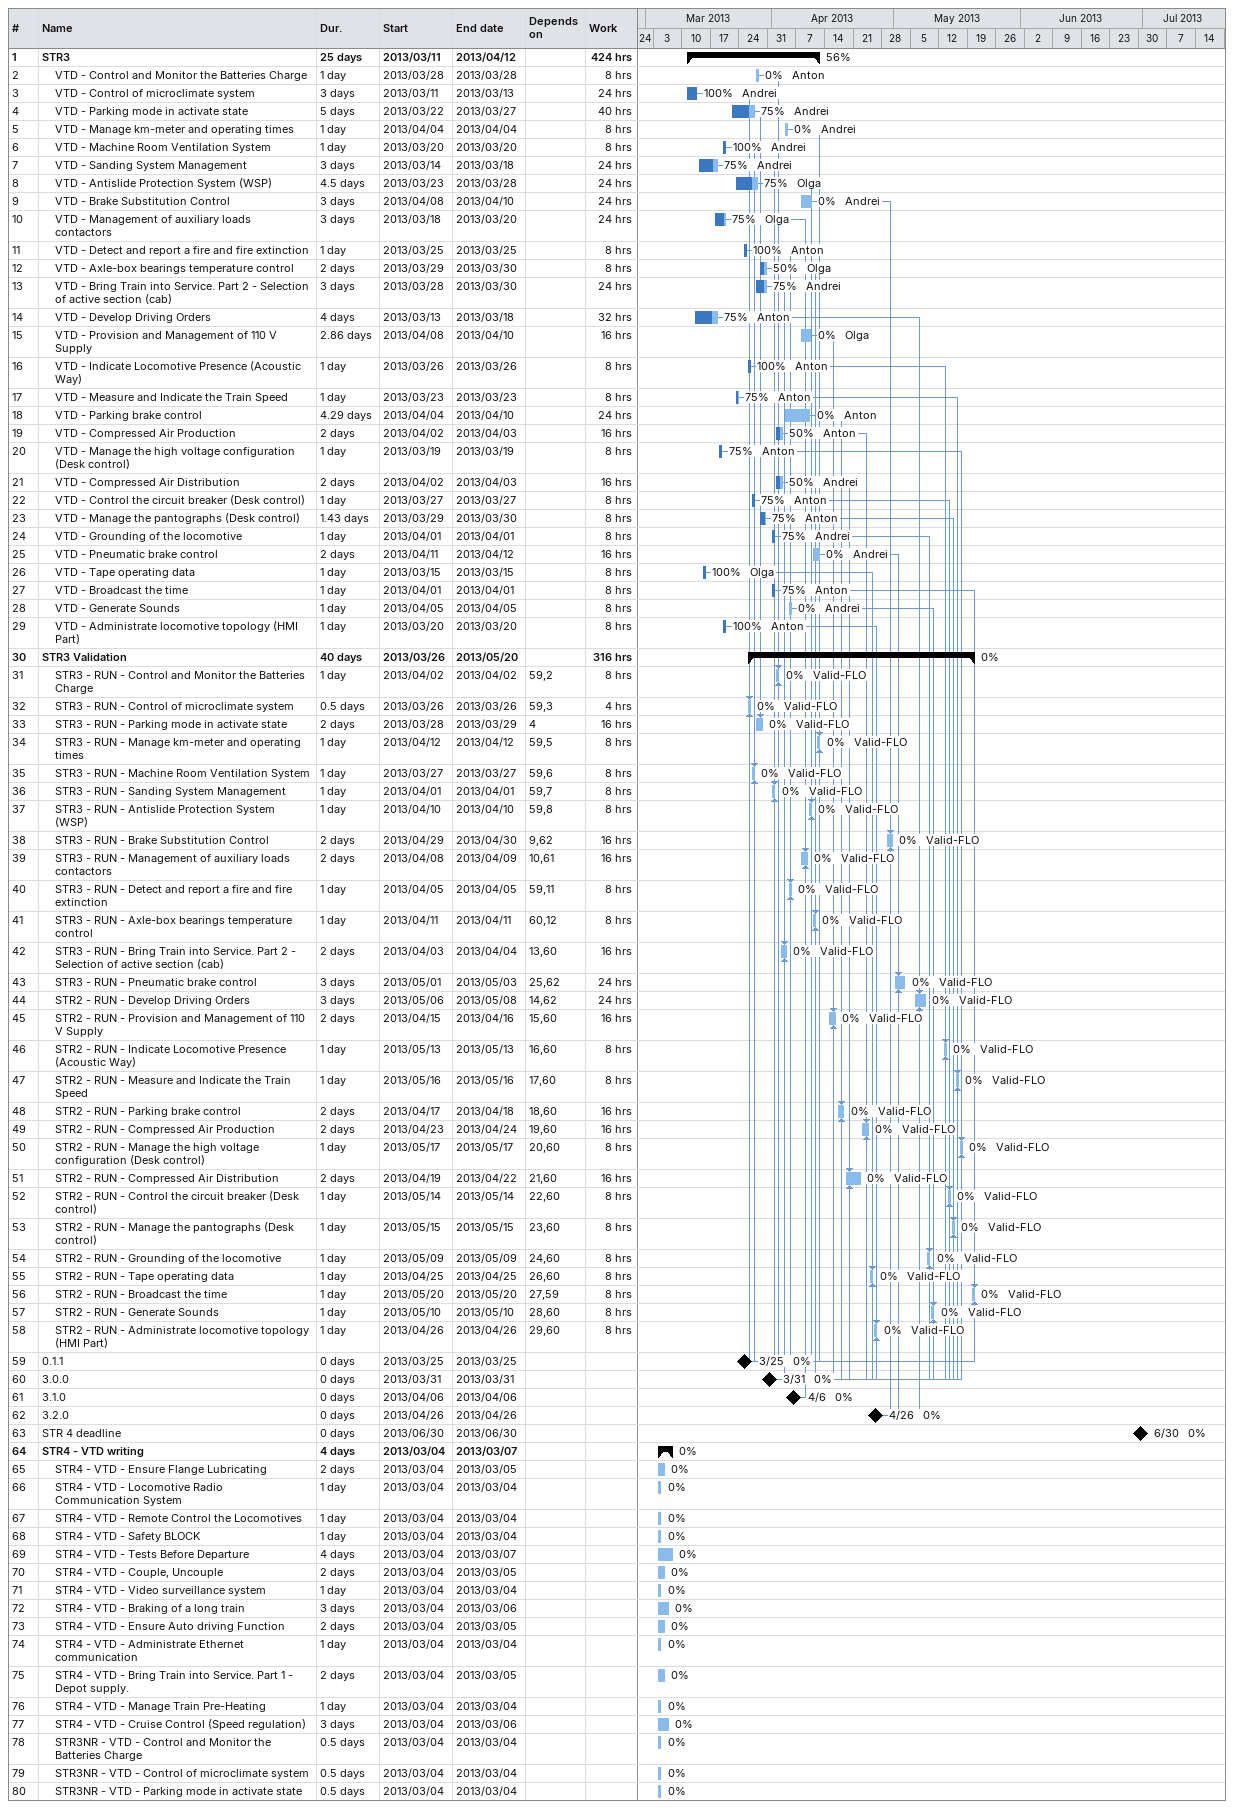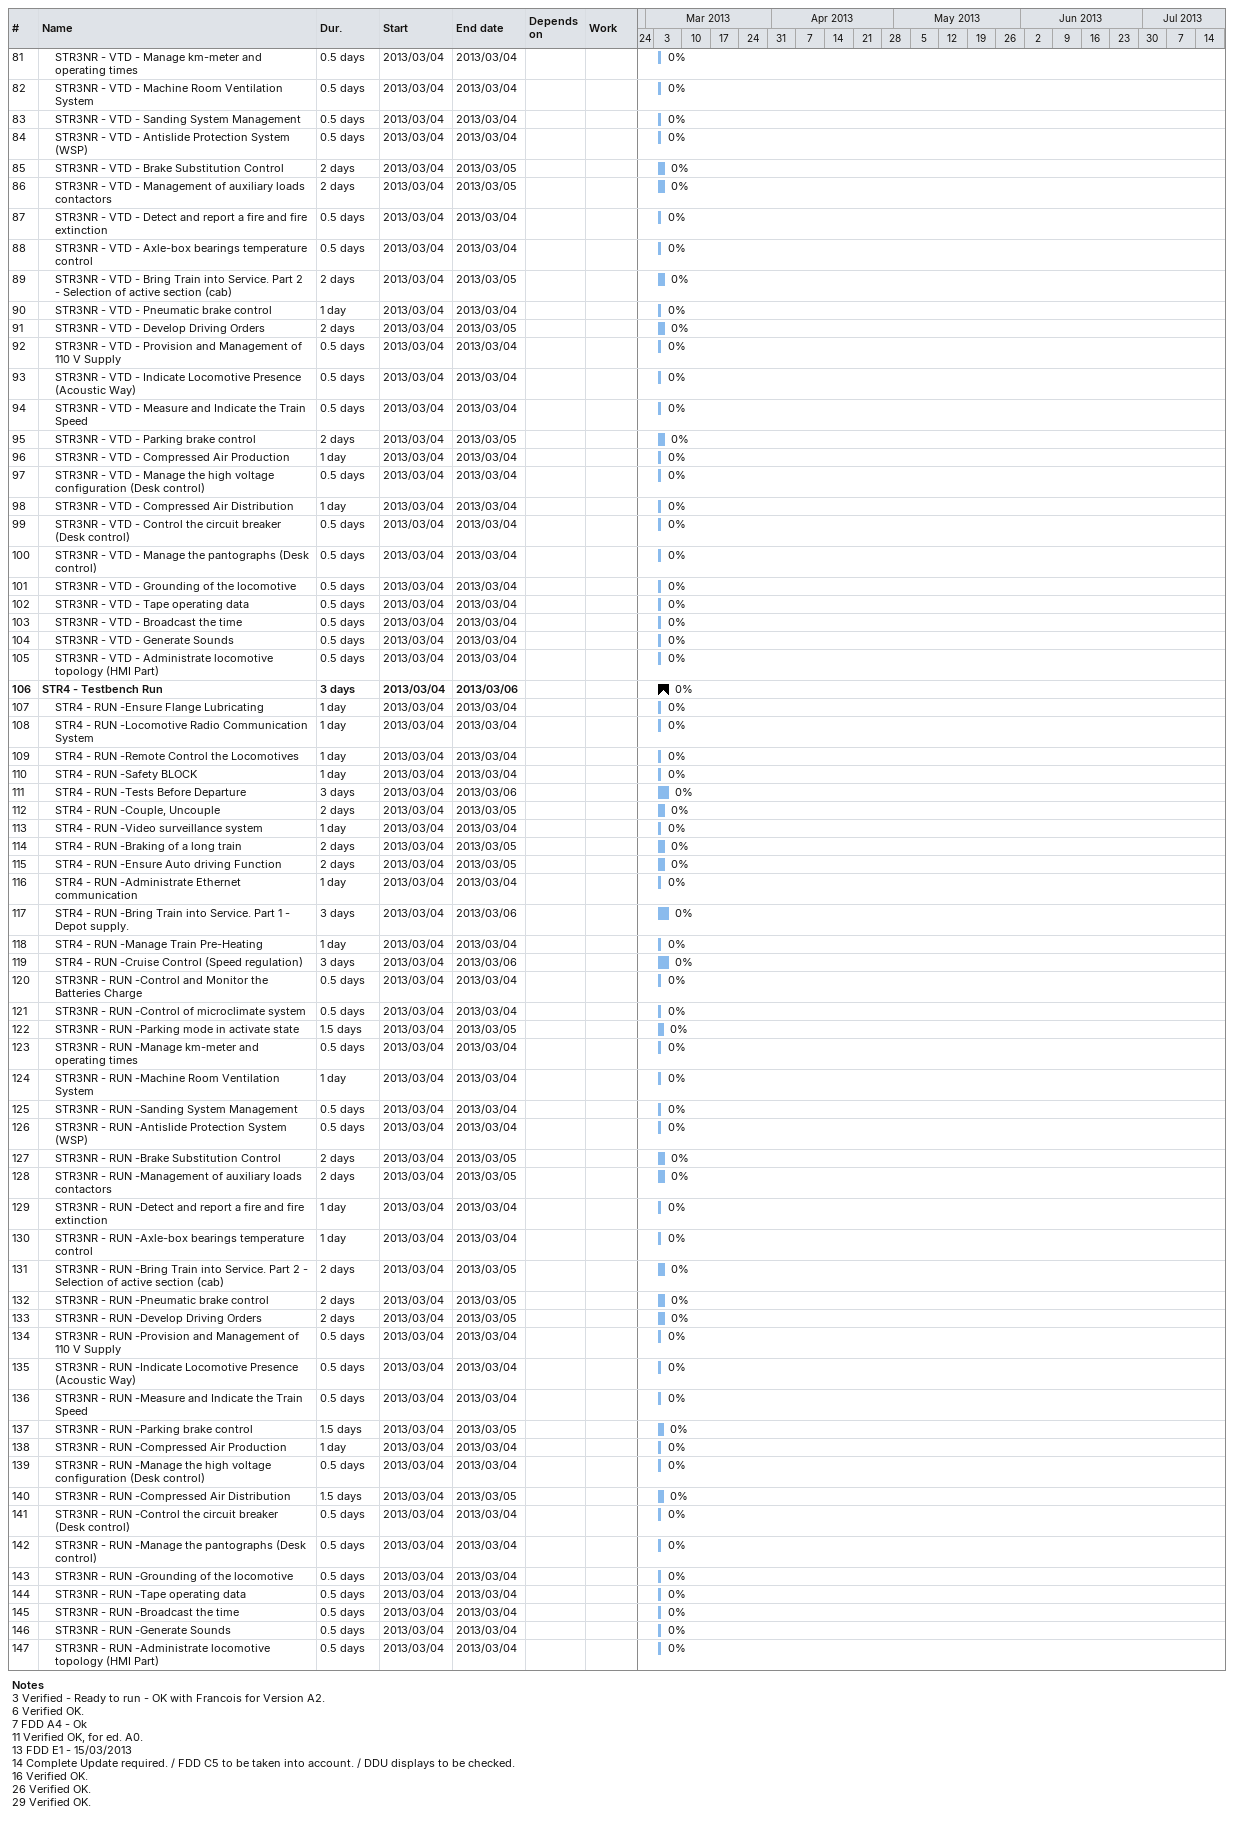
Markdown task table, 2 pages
| ID | Level | Task | Duration | Start | Finish | Predecessors | Resources | % complete | Work (h) |
|---|---|---|---|---|---|---|---|---|---|
| 1 | 1 | **STR3** | 25d | 2013-03-11 | 2013-04-12 |  |  | 56 | 424 |
| 2 | 2 | VTD - Control and Monitor the Batteries Charge | 1d | 2013-03-28 | 2013-03-28 |  | Anton | 0 | 8 |
| 3 | 2 | VTD - Control of microclimate system | 3d | 2013-03-11 | 2013-03-13 |  | Andrei | 100 | 24 |
| 4 | 2 | VTD - Parking mode in activate state | 5d | 2013-03-22 | 2013-03-27 |  | Andrei | 75 | 40 |
| 5 | 2 | VTD - Manage km-meter and operating times | 1d | 2013-04-04 | 2013-04-04 |  | Andrei | 0 | 8 |
| 6 | 2 | VTD - Machine Room Ventilation System | 1d | 2013-03-20 | 2013-03-20 |  | Andrei | 100 | 8 |
| 7 | 2 | VTD - Sanding System Management | 3d | 2013-03-14 | 2013-03-18 |  | Andrei | 75 | 24 |
| 8 | 2 | VTD - Antislide Protection System (WSP) | 4.5d | 2013-03-23 | 2013-03-28 |  | Olga | 75 | 24 |
| 9 | 2 | VTD - Brake Substitution Control | 3d | 2013-04-08 | 2013-04-10 |  | Andrei | 0 | 24 |
| 10 | 2 | VTD - Management of auxiliary loads contactors | 3d | 2013-03-18 | 2013-03-20 |  | Olga | 75 | 24 |
| 11 | 2 | VTD - Detect and report a fire and fire extinction | 1d | 2013-03-25 | 2013-03-25 |  | Anton | 100 | 8 |
| 12 | 2 | VTD - Axle-box bearings temperature control | 2d | 2013-03-29 | 2013-03-30 |  | Olga | 50 | 8 |
| 13 | 2 | VTD - Bring Train into Service. Part 2 - Selection of active section (cab) | 3d | 2013-03-28 | 2013-03-30 |  | Andrei | 75 | 24 |
| 14 | 2 | VTD - Develop Driving Orders | 4d | 2013-03-13 | 2013-03-18 |  | Anton | 75 | 32 |
| 15 | 2 | VTD - Provision and Management of 110 V Supply | 2.86d | 2013-04-08 | 2013-04-10 |  | Olga | 0 | 16 |
| 16 | 2 | VTD - Indicate Locomotive Presence (Acoustic Way) | 1d | 2013-03-26 | 2013-03-26 |  | Anton | 100 | 8 |
| 17 | 2 | VTD - Measure and Indicate the Train Speed | 1d | 2013-03-23 | 2013-03-23 |  | Anton | 75 | 8 |
| 18 | 2 | VTD - Parking brake control | 4.29d | 2013-04-04 | 2013-04-10 |  | Anton | 0 | 24 |
| 19 | 2 | VTD - Compressed Air Production | 2d | 2013-04-02 | 2013-04-03 |  | Anton | 50 | 16 |
| 20 | 2 | VTD - Manage the high voltage configuration (Desk control) | 1d | 2013-03-19 | 2013-03-19 |  | Anton | 75 | 8 |
| 21 | 2 | VTD - Compressed Air Distribution | 2d | 2013-04-02 | 2013-04-03 |  | Andrei | 50 | 16 |
| 22 | 2 | VTD - Control the circuit breaker (Desk control) | 1d | 2013-03-27 | 2013-03-27 |  | Anton | 75 | 8 |
| 23 | 2 | VTD - Manage the pantographs (Desk control) | 1.43d | 2013-03-29 | 2013-03-30 |  | Anton | 75 | 8 |
| 24 | 2 | VTD - Grounding of the locomotive | 1d | 2013-04-01 | 2013-04-01 |  | Andrei | 75 | 8 |
| 25 | 2 | VTD - Pneumatic brake control | 2d | 2013-04-11 | 2013-04-12 |  | Andrei | 0 | 16 |
| 26 | 2 | VTD - Tape operating data | 1d | 2013-03-15 | 2013-03-15 |  | Olga | 100 | 8 |
| 27 | 2 | VTD - Broadcast the time | 1d | 2013-04-01 | 2013-04-01 |  | Anton | 75 | 8 |
| 28 | 2 | VTD - Generate Sounds | 1d | 2013-04-05 | 2013-04-05 |  | Andrei | 0 | 8 |
| 29 | 2 | VTD - Administrate locomotive topology (HMI Part) | 1d | 2013-03-20 | 2013-03-20 |  | Anton | 100 | 8 |
| 30 | 1 | **STR3 Validation** | 40d | 2013-03-26 | 2013-05-20 |  |  | 0 | 316 |
| 31 | 2 | STR3 - RUN - Control and Monitor the Batteries Charge | 1d | 2013-04-02 | 2013-04-02 | 59, 2 | Valid-FLO | 0 | 8 |
| 32 | 2 | STR3 - RUN - Control of microclimate system | 0.5d | 2013-03-26 | 2013-03-26 | 59, 3 | Valid-FLO | 0 | 4 |
| 33 | 2 | STR3 - RUN - Parking mode in activate state | 2d | 2013-03-28 | 2013-03-29 | 4 | Valid-FLO | 0 | 16 |
| 34 | 2 | STR3 - RUN - Manage km-meter and operating times | 1d | 2013-04-12 | 2013-04-12 | 59, 5 | Valid-FLO | 0 | 8 |
| 35 | 2 | STR3 - RUN - Machine Room Ventilation System | 1d | 2013-03-27 | 2013-03-27 | 59, 6 | Valid-FLO | 0 | 8 |
| 36 | 2 | STR3 - RUN - Sanding System Management | 1d | 2013-04-01 | 2013-04-01 | 59, 7 | Valid-FLO | 0 | 8 |
| 37 | 2 | STR3 - RUN - Antislide Protection System (WSP) | 1d | 2013-04-10 | 2013-04-10 | 59, 8 | Valid-FLO | 0 | 8 |
| 38 | 2 | STR3 - RUN - Brake Substitution Control | 2d | 2013-04-29 | 2013-04-30 | 9, 62 | Valid-FLO | 0 | 16 |
| 39 | 2 | STR3 - RUN - Management of auxiliary loads contactors | 2d | 2013-04-08 | 2013-04-09 | 10, 61 | Valid-FLO | 0 | 16 |
| 40 | 2 | STR3 - RUN - Detect and report a fire and fire extinction | 1d | 2013-04-05 | 2013-04-05 | 59, 11 | Valid-FLO | 0 | 8 |
| 41 | 2 | STR3 - RUN - Axle-box bearings temperature control | 1d | 2013-04-11 | 2013-04-11 | 60, 12 | Valid-FLO | 0 | 8 |
| 42 | 2 | STR3 - RUN - Bring Train into Service. Part 2 - Selection of active section (cab) | 2d | 2013-04-03 | 2013-04-04 | 13, 60 | Valid-FLO | 0 | 16 |
| 43 | 2 | STR3 - RUN - Pneumatic brake control | 3d | 2013-05-01 | 2013-05-03 | 25, 62 | Valid-FLO | 0 | 24 |
| 44 | 2 | STR2 - RUN - Develop Driving Orders | 3d | 2013-05-06 | 2013-05-08 | 14, 62 | Valid-FLO | 0 | 24 |
| 45 | 2 | STR2 - RUN - Provision and Management of 110 V Supply | 2d | 2013-04-15 | 2013-04-16 | 15, 60 | Valid-FLO | 0 | 16 |
| 46 | 2 | STR2 - RUN - Indicate Locomotive Presence (Acoustic Way) | 1d | 2013-05-13 | 2013-05-13 | 16, 60 | Valid-FLO | 0 | 8 |
| 47 | 2 | STR2 - RUN - Measure and Indicate the Train Speed | 1d | 2013-05-16 | 2013-05-16 | 17, 60 | Valid-FLO | 0 | 8 |
| 48 | 2 | STR2 - RUN - Parking brake control | 2d | 2013-04-17 | 2013-04-18 | 18, 60 | Valid-FLO | 0 | 16 |
| 49 | 2 | STR2 - RUN - Compressed Air Production | 2d | 2013-04-23 | 2013-04-24 | 19, 60 | Valid-FLO | 0 | 16 |
| 50 | 2 | STR2 - RUN - Manage the high voltage configuration (Desk control) | 1d | 2013-05-17 | 2013-05-17 | 20, 60 | Valid-FLO | 0 | 8 |
| 51 | 2 | STR2 - RUN - Compressed Air Distribution | 2d | 2013-04-19 | 2013-04-22 | 21, 60 | Valid-FLO | 0 | 16 |
| 52 | 2 | STR2 - RUN - Control the circuit breaker (Desk control) | 1d | 2013-05-14 | 2013-05-14 | 22, 60 | Valid-FLO | 0 | 8 |
| 53 | 2 | STR2 - RUN - Manage the pantographs (Desk control) | 1d | 2013-05-15 | 2013-05-15 | 23, 60 | Valid-FLO | 0 | 8 |
| 54 | 2 | STR2 - RUN - Grounding of the locomotive | 1d | 2013-05-09 | 2013-05-09 | 24, 60 | Valid-FLO | 0 | 8 |
| 55 | 2 | STR2 - RUN - Tape operating data | 1d | 2013-04-25 | 2013-04-25 | 26, 60 | Valid-FLO | 0 | 8 |
| 56 | 2 | STR2 - RUN - Broadcast the time | 1d | 2013-05-20 | 2013-05-20 | 27, 59 | Valid-FLO | 0 | 8 |
| 57 | 2 | STR2 - RUN - Generate Sounds | 1d | 2013-05-10 | 2013-05-10 | 28, 60 | Valid-FLO | 0 | 8 |
| 58 | 2 | STR2 - RUN - Administrate locomotive topology (HMI Part) | 1d | 2013-04-26 | 2013-04-26 | 29, 60 | Valid-FLO | 0 | 8 |
| 59 | 1 | 0.1.1 | 0d | 2013-03-25 | 2013-03-25 |  |  | 0 |  |
| 60 | 1 | 3.0.0 | 0d | 2013-03-31 | 2013-03-31 |  |  | 0 |  |
| 61 | 1 | 3.1.0 | 0d | 2013-04-06 | 2013-04-06 |  |  | 0 |  |
| 62 | 1 | 3.2.0 | 0d | 2013-04-26 | 2013-04-26 |  |  | 0 |  |
| 63 | 1 | STR 4 deadline | 0d | 2013-06-30 | 2013-06-30 |  |  | 0 |  |
| 64 | 1 | **STR4 - VTD writing** | 4d | 2013-03-04 | 2013-03-07 |  |  | 0 |  |
| 65 | 2 | STR4 - VTD - Ensure Flange Lubricating | 2d | 2013-03-04 | 2013-03-05 |  |  | 0 |  |
| 66 | 2 | STR4 - VTD - Locomotive Radio Communication System | 1d | 2013-03-04 | 2013-03-04 |  |  | 0 |  |
| 67 | 2 | STR4 - VTD - Remote Control the Locomotives | 1d | 2013-03-04 | 2013-03-04 |  |  | 0 |  |
| 68 | 2 | STR4 - VTD - Safety BLOCK | 1d | 2013-03-04 | 2013-03-04 |  |  | 0 |  |
| 69 | 2 | STR4 - VTD - Tests Before Departure | 4d | 2013-03-04 | 2013-03-07 |  |  | 0 |  |
| 70 | 2 | STR4 - VTD - Couple, Uncouple | 2d | 2013-03-04 | 2013-03-05 |  |  | 0 |  |
| 71 | 2 | STR4 - VTD - Video surveillance system | 1d | 2013-03-04 | 2013-03-04 |  |  | 0 |  |
| 72 | 2 | STR4 - VTD - Braking of a long train | 3d | 2013-03-04 | 2013-03-06 |  |  | 0 |  |
| 73 | 2 | STR4 - VTD - Ensure Auto driving Function | 2d | 2013-03-04 | 2013-03-05 |  |  | 0 |  |
| 74 | 2 | STR4 - VTD - Administrate Ethernet communication | 1d | 2013-03-04 | 2013-03-04 |  |  | 0 |  |
| 75 | 2 | STR4 - VTD - Bring Train into Service. Part 1 - Depot supply. | 2d | 2013-03-04 | 2013-03-05 |  |  | 0 |  |
| 76 | 2 | STR4 - VTD - Manage Train Pre-Heating | 1d | 2013-03-04 | 2013-03-04 |  |  | 0 |  |
| 77 | 2 | STR4 - VTD - Cruise Control (Speed regulation) | 3d | 2013-03-04 | 2013-03-06 |  |  | 0 |  |
| 78 | 2 | STR3NR - VTD - Control and Monitor the Batteries Charge | 0.5d | 2013-03-04 | 2013-03-04 |  |  | 0 |  |
| 79 | 2 | STR3NR - VTD - Control of microclimate system | 0.5d | 2013-03-04 | 2013-03-04 |  |  | 0 |  |
| 80 | 2 | STR3NR - VTD - Parking mode in activate state | 0.5d | 2013-03-04 | 2013-03-04 |  |  | 0 |  |
| 81 | 2 | STR3NR - VTD - Manage km-meter and operating times | 0.5d | 2013-03-04 | 2013-03-04 |  |  | 0 |  |
| 82 | 2 | STR3NR - VTD - Machine Room Ventilation System | 0.5d | 2013-03-04 | 2013-03-04 |  |  | 0 |  |
| 83 | 2 | STR3NR - VTD - Sanding System Management | 0.5d | 2013-03-04 | 2013-03-04 |  |  | 0 |  |
| 84 | 2 | STR3NR - VTD - Antislide Protection System (WSP) | 0.5d | 2013-03-04 | 2013-03-04 |  |  | 0 |  |
| 85 | 2 | STR3NR - VTD - Brake Substitution Control | 2d | 2013-03-04 | 2013-03-05 |  |  | 0 |  |
| 86 | 2 | STR3NR - VTD - Management of auxiliary loads contactors | 2d | 2013-03-04 | 2013-03-05 |  |  | 0 |  |
| 87 | 2 | STR3NR - VTD - Detect and report a fire and fire extinction | 0.5d | 2013-03-04 | 2013-03-04 |  |  | 0 |  |
| 88 | 2 | STR3NR - VTD - Axle-box bearings temperature control | 0.5d | 2013-03-04 | 2013-03-04 |  |  | 0 |  |
| 89 | 2 | STR3NR - VTD - Bring Train into Service. Part 2 - Selection of active section (cab) | 2d | 2013-03-04 | 2013-03-05 |  |  | 0 |  |
| 90 | 2 | STR3NR - VTD - Pneumatic brake control | 1d | 2013-03-04 | 2013-03-04 |  |  | 0 |  |
| 91 | 2 | STR3NR - VTD - Develop Driving Orders | 2d | 2013-03-04 | 2013-03-05 |  |  | 0 |  |
| 92 | 2 | STR3NR - VTD - Provision and Management of 110 V Supply | 0.5d | 2013-03-04 | 2013-03-04 |  |  | 0 |  |
| 93 | 2 | STR3NR - VTD - Indicate Locomotive Presence (Acoustic Way) | 0.5d | 2013-03-04 | 2013-03-04 |  |  | 0 |  |
| 94 | 2 | STR3NR - VTD - Measure and Indicate the Train Speed | 0.5d | 2013-03-04 | 2013-03-04 |  |  | 0 |  |
| 95 | 2 | STR3NR - VTD - Parking brake control | 2d | 2013-03-04 | 2013-03-05 |  |  | 0 |  |
| 96 | 2 | STR3NR - VTD - Compressed Air Production | 1d | 2013-03-04 | 2013-03-04 |  |  | 0 |  |
| 97 | 2 | STR3NR - VTD - Manage the high voltage configuration (Desk control) | 0.5d | 2013-03-04 | 2013-03-04 |  |  | 0 |  |
| 98 | 2 | STR3NR - VTD - Compressed Air Distribution | 1d | 2013-03-04 | 2013-03-04 |  |  | 0 |  |
| 99 | 2 | STR3NR - VTD - Control the circuit breaker (Desk control) | 0.5d | 2013-03-04 | 2013-03-04 |  |  | 0 |  |
| 100 | 2 | STR3NR - VTD - Manage the pantographs (Desk control) | 0.5d | 2013-03-04 | 2013-03-04 |  |  | 0 |  |
| 101 | 2 | STR3NR - VTD - Grounding of the locomotive | 0.5d | 2013-03-04 | 2013-03-04 |  |  | 0 |  |
| 102 | 2 | STR3NR - VTD - Tape operating data | 0.5d | 2013-03-04 | 2013-03-04 |  |  | 0 |  |
| 103 | 2 | STR3NR - VTD - Broadcast the time | 0.5d | 2013-03-04 | 2013-03-04 |  |  | 0 |  |
| 104 | 2 | STR3NR - VTD - Generate Sounds | 0.5d | 2013-03-04 | 2013-03-04 |  |  | 0 |  |
| 105 | 2 | STR3NR - VTD - Administrate locomotive topology (HMI Part) | 0.5d | 2013-03-04 | 2013-03-04 |  |  | 0 |  |
| 106 | 1 | **STR4 - Testbench Run** | 3d | 2013-03-04 | 2013-03-06 |  |  | 0 |  |
| 107 | 2 | STR4 - RUN -Ensure Flange Lubricating | 1d | 2013-03-04 | 2013-03-04 |  |  | 0 |  |
| 108 | 2 | STR4 - RUN -Locomotive Radio Communication System | 1d | 2013-03-04 | 2013-03-04 |  |  | 0 |  |
| 109 | 2 | STR4 - RUN -Remote Control the Locomotives | 1d | 2013-03-04 | 2013-03-04 |  |  | 0 |  |
| 110 | 2 | STR4 - RUN -Safety BLOCK | 1d | 2013-03-04 | 2013-03-04 |  |  | 0 |  |
| 111 | 2 | STR4 - RUN -Tests Before Departure | 3d | 2013-03-04 | 2013-03-06 |  |  | 0 |  |
| 112 | 2 | STR4 - RUN -Couple, Uncouple | 2d | 2013-03-04 | 2013-03-05 |  |  | 0 |  |
| 113 | 2 | STR4 - RUN -Video surveillance system | 1d | 2013-03-04 | 2013-03-04 |  |  | 0 |  |
| 114 | 2 | STR4 - RUN -Braking of a long train | 2d | 2013-03-04 | 2013-03-05 |  |  | 0 |  |
| 115 | 2 | STR4 - RUN -Ensure Auto driving Function | 2d | 2013-03-04 | 2013-03-05 |  |  | 0 |  |
| 116 | 2 | STR4 - RUN -Administrate Ethernet communication | 1d | 2013-03-04 | 2013-03-04 |  |  | 0 |  |
| 117 | 2 | STR4 - RUN -Bring Train into Service. Part 1 - Depot supply. | 3d | 2013-03-04 | 2013-03-06 |  |  | 0 |  |
| 118 | 2 | STR4 - RUN -Manage Train Pre-Heating | 1d | 2013-03-04 | 2013-03-04 |  |  | 0 |  |
| 119 | 2 | STR4 - RUN -Cruise Control (Speed regulation) | 3d | 2013-03-04 | 2013-03-06 |  |  | 0 |  |
| 120 | 2 | STR3NR - RUN -Control and Monitor the Batteries Charge | 0.5d | 2013-03-04 | 2013-03-04 |  |  | 0 |  |
| 121 | 2 | STR3NR - RUN -Control of microclimate system | 0.5d | 2013-03-04 | 2013-03-04 |  |  | 0 |  |
| 122 | 2 | STR3NR - RUN -Parking mode in activate state | 1.5d | 2013-03-04 | 2013-03-05 |  |  | 0 |  |
| 123 | 2 | STR3NR - RUN -Manage km-meter and operating times | 0.5d | 2013-03-04 | 2013-03-04 |  |  | 0 |  |
| 124 | 2 | STR3NR - RUN -Machine Room Ventilation System | 1d | 2013-03-04 | 2013-03-04 |  |  | 0 |  |
| 125 | 2 | STR3NR - RUN -Sanding System Management | 0.5d | 2013-03-04 | 2013-03-04 |  |  | 0 |  |
| 126 | 2 | STR3NR - RUN -Antislide Protection System (WSP) | 0.5d | 2013-03-04 | 2013-03-04 |  |  | 0 |  |
| 127 | 2 | STR3NR - RUN -Brake Substitution Control | 2d | 2013-03-04 | 2013-03-05 |  |  | 0 |  |
| 128 | 2 | STR3NR - RUN -Management of auxiliary loads contactors | 2d | 2013-03-04 | 2013-03-05 |  |  | 0 |  |
| 129 | 2 | STR3NR - RUN -Detect and report a fire and fire extinction | 1d | 2013-03-04 | 2013-03-04 |  |  | 0 |  |
| 130 | 2 | STR3NR - RUN -Axle-box bearings temperature control | 1d | 2013-03-04 | 2013-03-04 |  |  | 0 |  |
| 131 | 2 | STR3NR - RUN -Bring Train into Service. Part 2 - Selection of active section (cab) | 2d | 2013-03-04 | 2013-03-05 |  |  | 0 |  |
| 132 | 2 | STR3NR - RUN -Pneumatic brake control | 2d | 2013-03-04 | 2013-03-05 |  |  | 0 |  |
| 133 | 2 | STR3NR - RUN -Develop Driving Orders | 2d | 2013-03-04 | 2013-03-05 |  |  | 0 |  |
| 134 | 2 | STR3NR - RUN -Provision and Management of 110 V Supply | 0.5d | 2013-03-04 | 2013-03-04 |  |  | 0 |  |
| 135 | 2 | STR3NR - RUN -Indicate Locomotive Presence (Acoustic Way) | 0.5d | 2013-03-04 | 2013-03-04 |  |  | 0 |  |
| 136 | 2 | STR3NR - RUN -Measure and Indicate the Train Speed | 0.5d | 2013-03-04 | 2013-03-04 |  |  | 0 |  |
| 137 | 2 | STR3NR - RUN -Parking brake control | 1.5d | 2013-03-04 | 2013-03-05 |  |  | 0 |  |
| 138 | 2 | STR3NR - RUN -Compressed Air Production | 1d | 2013-03-04 | 2013-03-04 |  |  | 0 |  |
| 139 | 2 | STR3NR - RUN -Manage the high voltage configuration (Desk control) | 0.5d | 2013-03-04 | 2013-03-04 |  |  | 0 |  |
| 140 | 2 | STR3NR - RUN -Compressed Air Distribution | 1.5d | 2013-03-04 | 2013-03-05 |  |  | 0 |  |
| 141 | 2 | STR3NR - RUN -Control the circuit breaker (Desk control) | 0.5d | 2013-03-04 | 2013-03-04 |  |  | 0 |  |
| 142 | 2 | STR3NR - RUN -Manage the pantographs (Desk control) | 0.5d | 2013-03-04 | 2013-03-04 |  |  | 0 |  |
| 143 | 2 | STR3NR - RUN -Grounding of the locomotive | 0.5d | 2013-03-04 | 2013-03-04 |  |  | 0 |  |
| 144 | 2 | STR3NR - RUN -Tape operating data | 0.5d | 2013-03-04 | 2013-03-04 |  |  | 0 |  |
| 145 | 2 | STR3NR - RUN -Broadcast the time | 0.5d | 2013-03-04 | 2013-03-04 |  |  | 0 |  |
| 146 | 2 | STR3NR - RUN -Generate Sounds | 0.5d | 2013-03-04 | 2013-03-04 |  |  | 0 |  |
| 147 | 2 | STR3NR - RUN -Administrate locomotive topology (HMI Part) | 0.5d | 2013-03-04 | 2013-03-04 |  |  | 0 |  |

Notes
- 3: Verified - Ready to run - OK with Francois for Version A2.
- 6: Verified OK.
- 7: FDD A4 - Ok
- 11: Verified OK, for ed. A0.
- 13: FDD E1 - 15/03/2013
- 14: Complete Update required. / FDD C5 to be taken into account. / DDU displays to be checked.
- 16: Verified OK.
- 26: Verified OK.
- 29: Verified OK.
